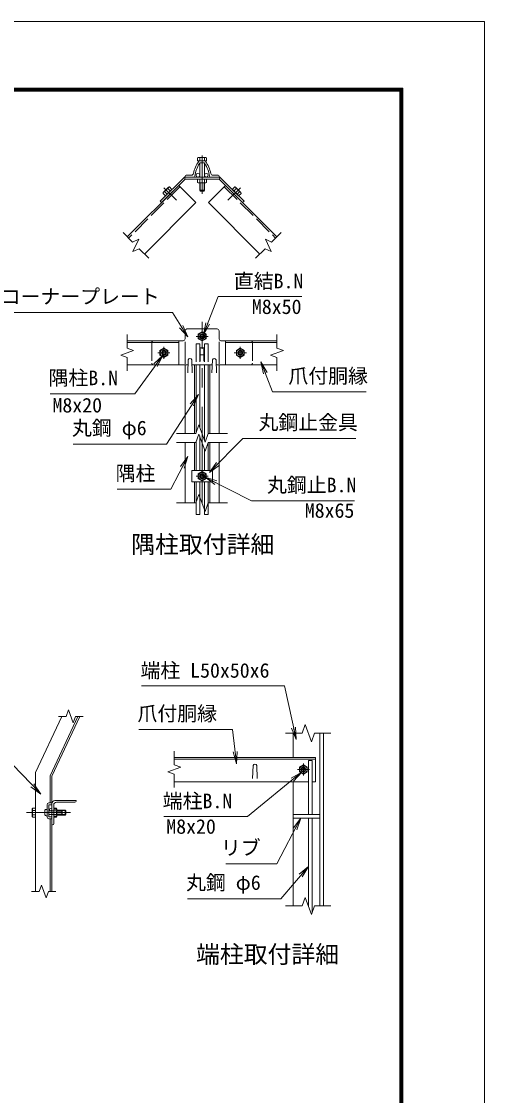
# Model space of a CAD drawing. Units: millimetres, scale not verified. Extents: x -4200 to 4200, y -2970 to 2970.
# Drawn here: x 2672 to 4200, y -573 to 2970 of the extents above; entities that cross this region are included whole.
import ezdxf
from ezdxf.enums import TextEntityAlignment as Align

# ---------------------------------------------------------------- set-up
doc = ezdxf.new("R2010")
doc.units = ezdxf.units.MM
doc.header["$LTSCALE"] = 10
doc.linetypes.add('DASHED', pattern=[7.5, 6, -1.5])
doc.linetypes.add('USER1', pattern=[50.8, 31.75, -6.35, 6.35, -6.35])
for name, color, linetype, lineweight in [('0-0_D-STR1', 1, 'Continuous', 18), ('0-1_D-BMK', 2, 'USER1', 13), ('0-2_D-STR-DIM', 7, 'Continuous', 13), ('0-3_D-STR3', 3, 'Continuous', 13), ('0-7_D-STR-TXT', 7, 'Continuous', 13), ('0-8_0', 7, 'Continuous', 18), ('0-C_D-TTL', 7, 'Continuous', 18)]:
    doc.layers.add(name, color=color, linetype=linetype, lineweight=lineweight)
doc.layers.add('0-A_D-TTL-TXT', color=7, linetype='Continuous')
doc.styles.add('ＭＳ ゴシック', font='')
doc.styles.get('ＭＳ ゴシック').set_extended_font_data('MS Gothic')

# ---------------------------------------------------------------- blocks, each defined once
blk = doc.blocks.new('_Open')
at = {"layer": '0-8_0'}
blk.add_line((-10, 1.667), (0, 0), dxfattribs=at)
blk.add_lwpolyline([(-10, -1.667), (0, 0), (-10, 0)], dxfattribs=at)

msp = doc.modelspace()

# ---------------------------------------------------------------- linework, layer by layer
at = {"layer": '0-0_D-STR1'}
for p, q in [((3260.94, 2510.76), (3274.89, 2510.76)), ((3263.41, 2503.76), (3272.42, 2503.76)), ((3211.92, 2459.76), (3211.92, 2456.76)), ((3240.74, 2456.76), (3211.92, 2456.76)), ((3232.28, 2462.76), (3214.92, 2462.76)), ((3295.1, 2456.76), (3323.92, 2456.76)), ((3303.55, 2462.76), (3320.92, 2462.76)), ((3323.92, 2459.76), (3323.92, 2456.76)), ((3190.71, 2429.15), (3021, 2259.44)), ((3345.13, 2429.15), (3288.56, 2372.58)), ((3345.13, 2429.15), (3514.84, 2259.44)), ((3288.56, 2372.58), (3458.27, 2202.87)), ((3020.82, 1916.98), (3190.71, 1916.98)), ((3190.71, 1916.98), (3190.71, 1836.98)), ((3345.13, 1916.98), (3345.13, 1836.98)), ((3345.13, 1916.98), (3515.02, 1916.98)), ((3020.82, 1910.98), (3190.71, 1910.98)), ((3345.13, 1910.98), (3515.02, 1910.98)), ((3221.92, 1853.73), (3220.42, 1810.73)), ((3233.92, 1853.73), (3235.42, 1810.73)), ((3301.92, 1853.73), (3300.42, 1810.73)), ((3313.92, 1853.73), (3315.42, 1810.73)), ((3020.82, 1836.98), (3190.71, 1836.98)), ((3211.92, 1610.72), (3211.92, 1836.98)), ((3242.92, 1610.72), (3242.92, 1836.98)), ((3292.92, 1610.72), (3292.92, 1836.98)), ((3323.92, 1610.72), (3323.92, 1836.98)), ((3345.13, 1836.98), (3515.02, 1836.98)), ((3211.92, 1381.76), (3211.92, 1580.72)), ((3242.92, 1488.91), (3242.92, 1580.72)), ((3292.92, 1488.91), (3292.92, 1580.72)), ((3323.92, 1381.76), (3323.92, 1580.72)), ((3242.92, 1381.76), (3242.92, 1450.91)), ((3292.92, 1381.76), (3292.92, 1450.91)), ((2804.59, 677.61), (2718.11, 492.15)), ((2857.55, 677.61), (2766.11, 481.51)), ((2864.17, 677.61), (2772.11, 480.18)), ((3568.2, 542.25), (3568.2, 622.25)), ((3656.2, 622.25), (3656.2, 52.25)), ((3668.2, 622.25), (3668.2, 52.25)), ((3642.2, 542.25), (3176.2, 542.25)), ((3642.2, 536.25), (3176.2, 536.25)), ((3642.2, 462.25), (3642.2, 542.25)), ((3436.2, 516), (3434.7, 473)), ((3448.2, 516), (3449.7, 473)), ((2718.11, 100.18), (2718.11, 492.15)), ((2766.11, 392.18), (2766.11, 481.51)), ((2772.11, 100.18), (2772.11, 480.18)), ((3619.47, 462.25), (3176.2, 462.25)), ((3568.2, 52.25), (3568.2, 462.25)), ((3642.2, 462.25), (3631.47, 462.25)), ((2772.11, 320.18), (2772.11, 390.18)), ((2782.11, 400.18), (2852.11, 400.18)), ((2787.11, 394.18), (2848.11, 394.18)), ((2852.11, 398.18), (2852.11, 400.18)), ((2778.11, 324.18), (2778.11, 385.18)), ((2766.11, 100.18), (2766.11, 340.18)), ((2774.11, 320.18), (2772.11, 320.18)), ((3568.2, 354.25), (3656.2, 354.25)), ((3568.2, 342.25), (3656.2, 342.25)), ((2772.11, 302.87), (2772.11, 293.72))]:
    msp.add_line(p, q, dxfattribs=at)
at = {"layer": '0-0_D-STR1', "linetype": 'DASHED'}
for p, q in [((3194.95, 2424.9), (3025.24, 2255.2)), ((3340.89, 2424.9), (3510.6, 2255.2))]:
    msp.add_line(p, q, dxfattribs=at)
at = {"layer": '0-0_D-STR1'}
msp.add_lwpolyline([(3190.71, 2429.15), (3247.27, 2372.58), (3077.57, 2202.87)], dxfattribs=at)
for centre, radius, start, end in [((3342.92, 2446.76), 106, 144.25644, 168.25596), ((3342.92, 2446.76), 100, 146.81334, 172.74916), ((3260.94, 2505.76), 5, 90, 144.25644), ((3263.41, 2498.76), 5, 90, 146.81334), ((3272.42, 2498.76), 5, 33.18666, 90), ((3274.89, 2505.76), 5, 35.74356, 90), ((3192.92, 2446.76), 100, 7.25084, 33.18666), ((3192.92, 2446.76), 106, 11.74404, 35.74356), ((3214.92, 2459.76), 3, 90, 180), ((3232.28, 2469.76), 7, 270, 348.25596), ((3240.74, 2459.76), 3, 270, 352.74916), ((3295.1, 2459.76), 3, 187.25084, 270), ((3303.55, 2469.76), 7, 191.74404, 270), ((3320.92, 2459.76), 3, 0, 90), ((3227.92, 1851.23), 6.5, 22.61986, 157.38014), ((3307.92, 1851.23), 6.5, 22.61986, 157.38014), ((3442.2, 513.5), 6.5, 22.61986, 157.38014), ((2782.11, 390.18), 10, 90, 180), ((2787.11, 385.18), 9, 90, 180), ((2848.11, 398.18), 4, 270, 0), ((2774.11, 324.18), 4, 270, 0)]:
    msp.add_arc(centre, radius, start, end, dxfattribs=at)
at = {"layer": '0-1_D-BMK'}
for p, q in [((3267.92, 2527.5), (3267.92, 2401.12)), ((3141.67, 2421.61), (3183.17, 2380.11)), ((3394.17, 2421.61), (3352.67, 2380.11)), ((3267.92, 1381.76), (3267.92, 1979.71)), ((3287.92, 1930.98), (3247.92, 1930.98)), ((3141.92, 1896.98), (3141.92, 1856.98)), ((3393.92, 1896.98), (3393.92, 1856.98)), ((3161.92, 1876.98), (3121.92, 1876.98)), ((3413.92, 1876.98), (3373.92, 1876.98)), ((3287.92, 1469.91), (3247.92, 1469.91)), ((3622.2, 502.25), (3582.2, 502.25)), ((3602.2, 482.25), (3602.2, 522.25)), ((2834.11, 360.18), (2688.11, 360.18))]:
    msp.add_line(p, q, dxfattribs=at)
at = {"layer": '0-2_D-STR-DIM'}
for p, q in [((3006.86, 2273.58), (3038.4, 2242.04)), ((3528.98, 2273.58), (3497.44, 2242.04)), ((3038.4, 2242.04), (3058.79, 2251.55)), ((3058.79, 2251.55), (3039.78, 2210.76)), ((3039.78, 2210.76), (3060.17, 2220.27)), ((3060.17, 2220.27), (3091.71, 2188.73)), ((3475.67, 2220.27), (3444.13, 2188.73)), ((3020.82, 1937.24), (3020.82, 1892.63)), ((3515.02, 1937.24), (3515.02, 1892.63)), ((3536.17, 1884.93), (3493.88, 1869.54)), ((3515.02, 1892.63), (3536.17, 1884.93)), ((3020.82, 1861.85), (3020.82, 1817.24)), ((3493.88, 1869.54), (3515.02, 1861.85)), ((3515.02, 1861.85), (3515.02, 1817.24)), ((3247.4, 1610.72), (3257.66, 1638.92)), ((3257.66, 1638.92), (3278.18, 1582.53)), ((3183.92, 1610.72), (3247.4, 1610.72)), ((3278.18, 1582.53), (3288.44, 1610.72)), ((3288.44, 1610.72), (3351.92, 1610.72)), ((3183.92, 1580.72), (3247.4, 1580.72)), ((3288.44, 1580.72), (3351.92, 1580.72)), ((3247.4, 1381.76), (3257.66, 1409.95)), ((3257.66, 1409.95), (3278.18, 1353.57)), ((3183.92, 1381.76), (3247.4, 1381.76)), ((3278.18, 1353.57), (3288.44, 1381.76)), ((3288.44, 1381.76), (3351.92, 1381.76)), ((2793.88, 677.61), (2818.99, 677.61)), ((2849.77, 677.61), (2874.88, 677.61)), ((3597.68, 622.25), (3543.2, 622.25)), ((3693.2, 622.25), (3638.72, 622.25)), ((3176.2, 562.51), (3176.2, 517.91)), ((3197.35, 510.21), (3155.06, 494.82)), ((3176.2, 517.91), (3197.35, 510.21)), ((3155.06, 494.82), (3176.2, 487.12)), ((3176.2, 487.12), (3176.2, 442.51)), ((2704.61, 100.18), (2729.72, 100.18)), ((2760.5, 100.18), (2785.61, 100.18)), ((3607.94, 80.44), (3597.68, 52.25)), ((3628.46, 24.06), (3607.94, 80.44)), ((3597.68, 52.25), (3543.2, 52.25)), ((3638.72, 52.25), (3628.46, 24.06)), ((3693.2, 52.25), (3638.72, 52.25))]:
    msp.add_line(p, q, dxfattribs=at)
for points in [[(3497.44, 2242.04), (3477.04, 2251.55), (3496.06, 2210.76), (3475.67, 2220.27)], [(3020.82, 1892.63), (3041.96, 1884.93), (2999.67, 1869.54), (3020.82, 1861.85)], [(3247.4, 1580.72), (3257.66, 1608.92), (3278.18, 1552.53), (3288.44, 1580.72)], [(2849.77, 677.61), (2842.08, 656.46), (2826.69, 698.75), (2818.99, 677.61)], [(3638.72, 622.25), (3628.46, 594.06), (3607.94, 650.44), (3597.68, 622.25)], [(2760.5, 100.18), (2752.81, 79.04), (2737.42, 121.33), (2729.72, 100.18)]]:
    msp.add_lwpolyline(points, dxfattribs=at)
at = {"layer": '0-3_D-STR3'}
for p, q in [((3255.32, 2521.36), (3252.91, 2519.97)), ((3252.91, 2510.76), (3252.91, 2519.97)), ((3280.52, 2521.36), (3255.32, 2521.36)), ((3260.41, 2510.76), (3260.41, 2519.97)), ((3275.42, 2510.76), (3275.42, 2519.97)), ((3280.52, 2521.36), (3282.93, 2519.97)), ((3282.93, 2510.76), (3282.93, 2519.97)), ((3282.93, 2510.76), (3252.91, 2510.76)), ((3259.92, 2502.34), (3259.92, 2456.76)), ((3275.92, 2502.34), (3275.92, 2456.76)), ((3209.27, 2456.76), (3129.61, 2377.1)), ((3211.92, 2450.36), (3134.14, 2372.58)), ((3209.27, 2456.76), (3326.57, 2456.76)), ((3211.92, 2450.36), (3209.27, 2456.76)), ((3211.92, 2450.36), (3323.92, 2450.36)), ((3252.91, 2450.36), (3252.91, 2438.81)), ((3252.91, 2450.36), (3282.93, 2450.36)), ((3260.41, 2450.36), (3260.41, 2438.81)), ((3275.42, 2450.36), (3275.42, 2438.81)), ((3282.93, 2450.36), (3282.93, 2438.81)), ((3323.92, 2450.36), (3326.57, 2456.76)), ((3323.92, 2450.36), (3401.7, 2372.58)), ((3326.57, 2456.76), (3406.23, 2377.1)), ((3157.54, 2423.42), (3139.86, 2405.74)), ((3168.51, 2416), (3147.28, 2394.77)), ((3163.2, 2410.7), (3155.04, 2418.86)), ((3160.34, 2424.17), (3157.54, 2423.42)), ((3168.51, 2416), (3160.34, 2424.17)), ((3252.91, 2438.81), (3255.42, 2437.36)), ((3255.42, 2437.36), (3280.42, 2437.36)), ((3259.92, 2437.36), (3259.92, 2413.16)), ((3261.42, 2437.36), (3261.42, 2411.66)), ((3273.52, 2410.76), (3262.32, 2410.76)), ((3275.92, 2413.16), (3273.52, 2410.76)), ((3274.42, 2437.36), (3274.42, 2411.66)), ((3275.92, 2437.36), (3275.92, 2413.16)), ((3282.93, 2438.81), (3280.42, 2437.36)), ((3367.33, 2416), (3388.56, 2394.77)), ((3372.63, 2410.7), (3380.8, 2418.86)), ((3378.3, 2423.42), (3395.97, 2405.74)), ((3134.14, 2372.58), (3129.61, 2377.1)), ((3139.11, 2402.94), (3139.86, 2405.74)), ((3147.28, 2394.77), (3139.11, 2402.94)), ((3152.59, 2400.08), (3144.42, 2408.25)), ((3383.25, 2400.08), (3391.42, 2408.25)), ((3401.7, 2372.58), (3406.23, 2377.1)), ((3211.92, 1949.98), (3211.92, 1922.98)), ((3217.92, 1955.98), (3317.92, 1955.98)), ((3323.92, 1949.98), (3323.92, 1922.98)), ((3107.92, 1916.98), (3205.92, 1916.98)), ((3329.92, 1916.98), (3427.92, 1916.98)), ((3141.92, 1891.99), (3128.92, 1884.48)), ((3128.92, 1884.48), (3128.92, 1869.47)), ((3154.92, 1884.48), (3141.92, 1891.99)), ((3154.92, 1869.47), (3154.92, 1884.48)), ((3211.92, 1840.98), (3211.92, 1912.98)), ((3261.92, 1892.98), (3261.92, 1848.92)), ((3273.92, 1892.98), (3261.92, 1892.98)), ((3273.92, 1892.98), (3273.92, 1848.92)), ((3323.92, 1840.98), (3323.92, 1913.17)), ((3393.92, 1891.99), (3380.92, 1884.48)), ((3380.92, 1884.48), (3380.92, 1869.47)), ((3406.92, 1884.48), (3393.92, 1891.99)), ((3406.92, 1869.47), (3406.92, 1884.48)), ((3128.92, 1869.47), (3141.92, 1861.96)), ((3141.92, 1861.96), (3154.92, 1869.47)), ((3273.92, 1870.32), (3261.92, 1870.32)), ((3380.92, 1869.47), (3393.92, 1861.96)), ((3393.92, 1861.96), (3406.92, 1869.47)), ((3107.92, 1836.98), (3221.33, 1836.98)), ((3234.5, 1836.98), (3301.33, 1836.98)), ((3247.92, 1836.98), (3247.92, 1612.16)), ((3259.92, 1836.98), (3259.92, 1632.7)), ((3275.92, 1836.98), (3275.92, 1588.75)), ((3287.92, 1836.98), (3287.92, 1609.29)), ((3314.5, 1836.98), (3427.92, 1836.98)), ((3259.92, 1602.7), (3259.92, 1488.91)), ((3247.92, 1582.16), (3247.92, 1488.91)), ((3287.92, 1579.29), (3287.92, 1488.91)), ((3275.92, 1558.75), (3275.92, 1488.91)), ((3233.52, 1488.91), (3302.32, 1488.91)), ((3302.32, 1488.91), (3302.32, 1450.91)), ((3267.92, 1484.92), (3254.92, 1477.41)), ((3254.92, 1477.41), (3254.92, 1462.4)), ((3254.92, 1462.4), (3267.92, 1454.9)), ((3280.92, 1477.41), (3267.92, 1484.92)), ((3267.92, 1454.9), (3280.92, 1462.4)), ((3280.92, 1462.4), (3280.92, 1477.41)), ((3247.92, 1450.91), (3247.92, 1343.51)), ((3259.92, 1450.91), (3259.92, 1343.51)), ((3275.92, 1450.91), (3275.92, 1343.51)), ((3287.92, 1450.91), (3287.92, 1343.51)), ((3247.92, 1343.51), (3259.92, 1343.51)), ((3275.92, 1343.51), (3287.92, 1343.51)), ((3631.47, 532.25), (3631.47, 354.25)), ((3602.2, 517.26), (3589.2, 509.76)), ((3589.2, 509.76), (3589.2, 494.75)), ((3615.2, 509.76), (3602.2, 517.26)), ((3615.2, 494.75), (3615.2, 509.76)), ((3589.2, 494.75), (3602.2, 487.24)), ((3602.2, 487.24), (3615.2, 494.75)), ((2762.11, 392.18), (2772.11, 392.18)), ((2772.11, 392.18), (2772.11, 386.18)), ((2707.51, 372.78), (2708.91, 375.19)), ((2707.51, 372.78), (2707.51, 347.58)), ((2718.11, 375.19), (2708.91, 375.19)), ((2718.11, 367.69), (2708.91, 367.69)), ((2718.11, 375.19), (2718.11, 345.17)), ((2753.06, 370.68), (2756.11, 370.68)), ((2756.11, 386.18), (2756.11, 346.18)), ((2756.11, 370.68), (2756.11, 349.68)), ((2762.11, 385.18), (2762.11, 347.18)), ((2762.11, 366.18), (2778.11, 366.18)), ((2763.11, 386.18), (2772.11, 386.18)), ((2778.11, 375.19), (2787.32, 375.19)), ((2778.11, 375.19), (2778.11, 345.17)), ((2778.11, 371.68), (2778.11, 348.68)), ((2778.11, 371.68), (2786.91, 371.68)), ((2786.91, 365.93), (2778.11, 365.93)), ((2786.91, 354.43), (2778.11, 354.43)), ((2788.71, 372.78), (2787.32, 375.19)), ((2788.11, 368.85), (2788.11, 351.29)), ((2788.11, 366.18), (2804.91, 366.18)), ((2788.11, 364.98), (2806.11, 364.98)), ((2788.11, 355.38), (2806.11, 355.38)), ((2788.71, 372.78), (2788.71, 366.18)), ((2788.71, 368.18), (2815.71, 368.18)), ((2788.71, 366.68), (2815.71, 366.68)), ((2804.91, 366.18), (2804.91, 354.18)), ((2806.11, 364.98), (2804.91, 366.18)), ((2806.11, 355.38), (2804.91, 354.18)), ((2806.11, 364.98), (2806.11, 355.38)), ((2815.71, 368.18), (2818.11, 365.78)), ((2815.71, 368.18), (2815.71, 352.18)), ((2815.71, 352.18), (2818.11, 354.58)), ((2818.11, 365.78), (2818.11, 354.58)), ((2707.51, 347.58), (2708.91, 345.17)), ((2718.11, 352.68), (2708.91, 352.68)), ((2718.11, 345.17), (2708.91, 345.17)), ((2753.06, 349.68), (2756.11, 349.68)), ((2762.11, 354.18), (2778.11, 354.18)), ((2762.11, 340.18), (2772.11, 340.18)), ((2763.11, 346.18), (2772.11, 346.18)), ((2772.11, 346.18), (2772.11, 340.18)), ((2778.11, 348.68), (2786.91, 348.68)), ((2778.11, 345.17), (2787.32, 345.17)), ((2788.71, 347.58), (2787.32, 345.17)), ((2788.11, 354.18), (2804.91, 354.18)), ((2788.71, 354.18), (2788.71, 347.58)), ((2788.71, 353.68), (2815.71, 353.68)), ((2788.71, 352.18), (2815.71, 352.18)), ((3619.47, 342.25), (3619.47, 52.25)), ((3631.47, 342.25), (3631.47, 32.32))]:
    msp.add_line(p, q, dxfattribs=at)
at = {"layer": '0-3_D-STR3', "linetype": 'DASHED'}
for p, q in [((3101.92, 1910.98), (3101.92, 1842.98)), ((3247.92, 1906.98), (3247.92, 1836.98)), ((3247.92, 1906.98), (3259.92, 1906.98)), ((3259.92, 1906.98), (3259.92, 1836.98)), ((3287.92, 1906.98), (3275.92, 1906.98)), ((3275.92, 1906.98), (3275.92, 1836.98)), ((3287.92, 1906.98), (3287.92, 1836.98)), ((3433.92, 1910.98), (3433.92, 1842.98))]:
    msp.add_line(p, q, dxfattribs=at)
at = {"layer": '0-3_D-STR3'}
for points in [[(3275.92, 2413.16), (3259.92, 2413.16), (3262.32, 2410.76)], [(3367.33, 2416), (3375.49, 2424.17), (3378.3, 2423.42)], [(3388.56, 2394.77), (3396.72, 2402.94), (3395.97, 2405.74)], [(3233.52, 1488.91), (3233.52, 1450.91), (3302.32, 1450.91)], [(3631.47, 532.25), (3619.47, 532.25), (3619.47, 354.25)]]:
    msp.add_lwpolyline(points, dxfattribs=at)
msp.add_lwpolyline([(3280.92, 1938.48), (3267.92, 1945.99), (3254.92, 1938.48), (3254.92, 1923.47), (3267.92, 1915.96), (3280.92, 1923.47)], close=True, dxfattribs=at)
for centre, radius in [((3253.92, 2462.76), 6), ((3281.92, 2462.76), 6), ((3267.92, 1930.98), 12.5), ((3267.92, 1930.98), 8), ((3267.92, 1930.98), 5.6), ((3141.92, 1876.98), 12.5), ((3141.92, 1876.98), 8), ((3141.92, 1876.98), 5.6), ((3393.92, 1876.98), 12.5), ((3393.92, 1876.98), 8), ((3393.92, 1876.98), 5.6), ((3267.92, 1469.91), 12.5), ((3267.92, 1469.91), 8), ((3267.92, 1469.91), 5.6), ((3602.2, 502.25), 12.5), ((3602.2, 502.25), 8), ((3602.2, 502.25), 5.6), ((2768.11, 370.18), 4)]:
    msp.add_circle(centre, radius, dxfattribs=at)
for centre, radius, start, end in [((3256.66, 2514.48), 6.64, 55.61585, 124.38415), ((3267.92, 2496.29), 24.84, 72.4121, 107.5879), ((3279.18, 2514.48), 6.64, 55.61585, 124.38415), ((3166.47, 2396.81), 24.84, 117.4121, 152.5879), ((3161.57, 2417.64), 6.64, 100.61585, 169.38416), ((3256.66, 2444.29), 6.64, 235.61585, 304.38416), ((3267.92, 2462.49), 24.84, 252.4121, 287.5879), ((3279.18, 2444.29), 6.64, 235.61586, 304.38414), ((3374.27, 2417.64), 6.64, 10.61584, 79.38415), ((3369.37, 2396.81), 24.84, 27.4121, 62.5879), ((3145.65, 2401.72), 6.64, 100.61586, 169.38414), ((3390.19, 2401.72), 6.64, 10.61586, 79.38414), ((3217.92, 1949.98), 6, 90, 180), ((3317.92, 1949.98), 6, 0, 90), ((3205.92, 1922.98), 6, 270, 0), ((3329.92, 1922.98), 6, 180, 270), ((2762.11, 386.18), 6, 90, 180), ((2714.39, 371.44), 6.64, 145.61585, 214.38415), ((2732.58, 360.18), 24.84, 162.4121, 197.5879), ((2776.31, 360.18), 28, 163.92714, 196.07286), ((2753.06, 366.88), 3.8, 90, 163.92714), ((2763.11, 385.18), 1, 90, 180), ((2784.07, 368.81), 4.04, 314.68187, 45.31813), ((2784.1, 351.56), 4.02, 314.39087, 45.60913), ((2773.74, 360.18), 14.38, 336.42363, 23.57637), ((2781.84, 371.44), 6.64, 340.31873, 34.38415), ((2763.64, 360.18), 24.84, 350.11086, 9.88914), ((2714.39, 348.93), 6.64, 145.61585, 214.38415), ((2753.06, 353.48), 3.8, 196.07286, 270), ((2762.11, 346.18), 6, 180, 270), ((2763.11, 347.18), 1, 180, 270), ((2781.84, 348.93), 6.64, 325.61585, 19.51138)]:
    msp.add_arc(centre, radius, start, end, dxfattribs=at)
at = {"layer": '0-3_D-STR3', "linetype": 'DASHED'}
for centre, start, end in [((3107.92, 1910.98), 90, 180), ((3427.92, 1910.98), 0, 90), ((3107.92, 1842.98), 180, 270), ((3427.92, 1842.98), 270, 0)]:
    msp.add_arc(centre, 6, start, end, dxfattribs=at)
at = {"layer": '0-7_D-STR-TXT'}
for points in [[(3596.83, 2062.64), (3321.29, 2062.64), (3272.83, 1938.35)], [(2613.44, 2009.99), (3169.69, 2009.99), (3219.56, 1931.26)], [(2766.25, 1742.11), (3046.25, 1742.11), (3136.81, 1867)], [(3809.83, 1748.29), (3500.78, 1748.29), (3462.85, 1845.46)], [(2842.88, 1575.83), (3150.91, 1575.83), (3254.57, 1737.39)], [(3775.15, 1593.78), (3402.4, 1593.78), (3293.59, 1483.85)], [(2987.67, 1427.33), (3164.99, 1427.33), (3220.06, 1532.7)], [(3771.28, 1388.72), (3430.51, 1388.72), (3279.31, 1465.87)], [(3068.44, 778.2), (3539.42, 778.2), (3577.98, 603.06)], [(3058.67, 634.47), (3367.71, 634.47), (3381.16, 523.41)], [(2465.15, 519.15), (2642.47, 519.15), (2734.2, 422.69)], [(3141.8, 347.57), (3418.11, 347.57), (3595, 492.81)], [(3346.35, 191.58), (3514.02, 191.58), (3593, 340.49)], [(3219.32, 76.06), (3527.35, 76.06), (3618.16, 181.31)]]:
    msp.add_lwpolyline(points, dxfattribs=at)
at = {"layer": '0-C_D-TTL', "color": 2}
msp.add_lwpolyline([(-4200, 2970), (4200, 2970), (4200, -2970), (-4200, -2970)], close=True, dxfattribs=at)
at = {"layer": '0-C_D-TTL'}
for points in [[(-3930, 2750), (3930, 2750), (3930, -2750), (-3930, -2750)], [(-3927.5, 2747.5), (3927.5, 2747.5), (3927.5, -2747.5), (-3927.5, -2747.5)], [(-3925, 2745), (3925, 2745), (3925, -2745), (-3925, -2745)], [(-3922.5, 2742.5), (3922.5, 2742.5), (3922.5, -2742.5), (-3922.5, -2742.5)], [(-3920, 2740), (3920, 2740), (3920, -2740), (-3920, -2740)]]:
    msp.add_lwpolyline(points, close=True, dxfattribs=at)

# ---------------------------------------------------------------- block references
at = {"layer": '0-7_D-STR-TXT', "xscale": 4, "yscale": 4}
for p, rotation in [((3220.63, 1929.57), 302.35352), ((3272.11, 1936.49), 248.70302), ((3137.99, 1868.62), 54.05425), ((3462.12, 1847.32), 111.32593), ((3255.65, 1739.07), 57.31418), ((3220.98, 1534.47), 62.4069), ((3292.18, 1482.42), 225.29487), ((3277.53, 1466.78), 152.96685), ((3578.41, 601.1), 282.41679), ((3381.4, 521.43), 276.90146), ((3596.55, 494.08), 39.38905), ((2735.58, 421.24), 313.55981), ((3593.94, 342.25), 62.05959), ((3619.47, 182.83), 49.21067)]:
    msp.add_blockref('_Open', p, dxfattribs=dict(at, rotation=rotation))

# ---------------------------------------------------------------- texts
at = {"layer": '0-7_D-STR-TXT', "style": 'ＭＳ ゴシック'}
for s, p in [('直結B.N', (3372.72, 2075.23)), ('コーナープレート', (2603.29, 2024.22)), ('M8x50', (3432.35, 1990.65)), ('隅柱B.N', (2761.17, 1755.71)), ('爪付胴縁', (3552.72, 1762.27)), ('M8x20', (2774.15, 1665.7)), ('丸鋼止金具', (3454.08, 1609.03)), ('丸鋼 φ6', (2838.56, 1590.7)), ('隅柱', (2982.59, 1440.93)), ('丸鋼止B.N', (3482.19, 1402.57)), ('M8x65', (3606.8, 1318.4)), ('端柱 L50x50x6', (3064.64, 790.78)), ('爪付胴縁', (3054.61, 648.45)), ('端柱B.N', (3138, 360.15)), ('M8x20', (3149.71, 275.98)), ('リブ', (3330.11, 205.95)), ('丸鋼 φ6', (3215, 90.93))]:
    msp.add_text(s, height=48.09, dxfattribs=at).set_placement(p, align=Align.BOTTOM_LEFT)
at = {"layer": '0-A_D-TTL-TXT', "style": 'ＭＳ ゴシック'}
for s, p in [('隅柱取付詳細', (3034.01, 1198.88)), ('端柱取付詳細', (3247.9, -153.18))]:
    msp.add_text(s, height=57.7, dxfattribs=at).set_placement(p, align=Align.BOTTOM_LEFT)

doc.saveas('drawing.dxf')
